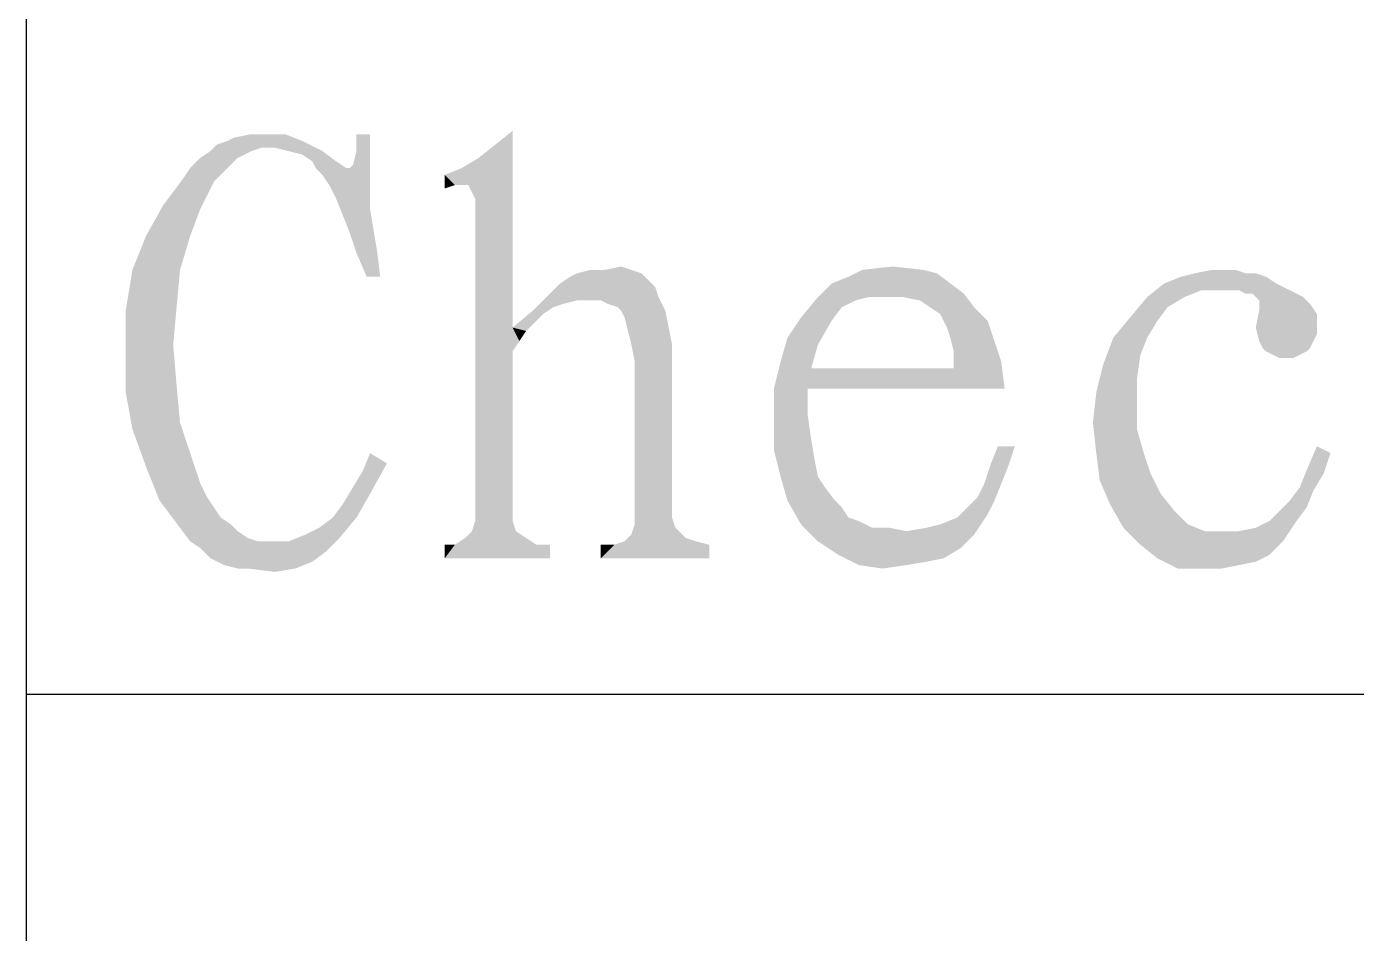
# Model space of a CAD drawing. Header units: millimetres. Extents: x 336 to 634, y 189 to 399.
# Drawn here: x 448.55 to 454.35, y 214.13 to 218.09 of the extents above; entities that cross this region are included whole.
import ezdxf

# ---------------------------------------------------------------- set-up
doc = ezdxf.new("R2010")
doc.units = ezdxf.units.MM

msp = doc.modelspace()

# ---------------------------------------------------------------- linework, layer by layer
at = {"color": 7, "linetype": 'Continuous'}
for p, q in [((448.54993, 194.17685), (448.54993, 255.17685)), ((448.54993, 215.17685), (628.54993, 215.17685))]:
    msp.add_line(p, q, dxfattribs=at)
for points in [[(450.4195, 217.39904), (450.59727, 217.57682), (450.67135, 217.63608)], [(450.46394, 217.39904), (450.4195, 217.39904), (450.67135, 217.63608)], [(450.47876, 217.39904), (450.46394, 217.39904), (450.67135, 217.63608)], [(450.49357, 217.36941), (450.47876, 217.39904), (450.67135, 217.63608)], [(450.50839, 217.33978), (450.49357, 217.36941), (450.67135, 217.63608)], [(450.50839, 217.28052), (450.50839, 217.33978), (450.67135, 217.63608)], [(450.50839, 217.28052), (450.67135, 217.63608), (450.67135, 216.77682)], [(449.57505, 217.56201), (449.35283, 217.54719), (449.38246, 217.57682)], [(449.75283, 217.59164), (449.38246, 217.57682), (449.4269, 217.59164)], [(449.57505, 217.56201), (449.38246, 217.57682), (449.75283, 217.59164)], [(449.4269, 217.59164), (449.45653, 217.60645), (449.67876, 217.62127)], [(449.4269, 217.59164), (449.67876, 217.62127), (449.75283, 217.59164)], [(449.63431, 217.62127), (449.67876, 217.62127), (449.45653, 217.60645)], [(449.58987, 217.62127), (449.63431, 217.62127), (449.45653, 217.60645)], [(449.58987, 217.62127), (449.45653, 217.60645), (449.53061, 217.62127)], [(449.63431, 217.56201), (449.57505, 217.56201), (449.75283, 217.59164)], [(449.69357, 217.54719), (449.63431, 217.56201), (449.75283, 217.59164)], [(449.69357, 217.54719), (449.75283, 217.59164), (449.84172, 217.54719)], [(450.04913, 217.62127), (449.98987, 217.54719), (449.98987, 217.62127)], [(449.98987, 217.54719), (450.04913, 217.62127), (450.04913, 217.50275)], [(450.4195, 217.39904), (450.5232, 217.51756), (450.59727, 217.57682)], [(449.47135, 217.51756), (449.44172, 217.48793), (449.26394, 217.47312)], [(449.47135, 217.51756), (449.26394, 217.47312), (449.30839, 217.51756)], [(449.53061, 217.54719), (449.50098, 217.53238), (449.30839, 217.51756)], [(449.53061, 217.54719), (449.30839, 217.51756), (449.35283, 217.54719)], [(449.30839, 217.51756), (449.50098, 217.53238), (449.47135, 217.51756)], [(449.35283, 217.54719), (449.57505, 217.56201), (449.53061, 217.54719)], [(449.84172, 217.54719), (449.75283, 217.53238), (449.69357, 217.54719)], [(449.79727, 217.50275), (449.75283, 217.53238), (449.84172, 217.54719)], [(449.79727, 217.50275), (449.84172, 217.54719), (449.90098, 217.50275)], [(450.04913, 217.50275), (449.97505, 217.48793), (449.98987, 217.54719)], [(450.4195, 217.39904), (450.44913, 217.47312), (450.5232, 217.51756)], [(449.41209, 217.4583), (449.23431, 217.42867), (449.26394, 217.47312)], [(449.23431, 217.42867), (449.41209, 217.4583), (449.36764, 217.41386)], [(449.26394, 217.47312), (449.44172, 217.48793), (449.41209, 217.4583)], [(449.90098, 217.50275), (449.81209, 217.47312), (449.79727, 217.50275)], [(449.81209, 217.47312), (449.90098, 217.50275), (449.94542, 217.47312)], [(449.94542, 217.47312), (449.84172, 217.44349), (449.81209, 217.47312)], [(449.94542, 217.47312), (449.96024, 217.47312), (449.84172, 217.44349)], [(449.87135, 217.39904), (449.84172, 217.44349), (449.96024, 217.47312)], [(449.87135, 217.39904), (449.96024, 217.47312), (450.04913, 217.50275)], [(449.87135, 217.39904), (450.04913, 217.50275), (450.04913, 217.36941)], [(449.96024, 217.47312), (449.97505, 217.48793), (450.04913, 217.50275)], [(450.4195, 217.39904), (450.37505, 217.44349), (450.44913, 217.47312)], [(449.36764, 217.41386), (449.18987, 217.36941), (449.23431, 217.42867)], [(449.18987, 217.36941), (449.36764, 217.41386), (449.33801, 217.3546)], [(450.04913, 217.36941), (449.90098, 217.33978), (449.87135, 217.39904)], [(450.4195, 217.39904), (450.37505, 217.38423), (450.37505, 217.44349)], [(449.33801, 217.3546), (449.14542, 217.31015), (449.18987, 217.36941)], [(449.14542, 217.31015), (449.33801, 217.3546), (449.30839, 217.29534)], [(449.90098, 217.33978), (450.04913, 217.36941), (450.04913, 217.29534)], [(450.04913, 217.29534), (449.93061, 217.26571), (449.90098, 217.33978)], [(449.30839, 217.29534), (449.07135, 217.17682), (449.14542, 217.31015)], [(449.07135, 217.17682), (449.30839, 217.29534), (449.26394, 217.17682)], [(449.93061, 217.26571), (450.04913, 217.29534), (450.06394, 217.20645)], [(450.06394, 217.20645), (449.96024, 217.19164), (449.93061, 217.26571)], [(450.67135, 216.77682), (450.50839, 215.93238), (450.50839, 217.28052)], [(449.26394, 217.17682), (449.01209, 217.02867), (449.07135, 217.17682)], [(449.01209, 217.02867), (449.26394, 217.17682), (449.2195, 217.02867)], [(449.96024, 217.19164), (450.06394, 217.20645), (450.07876, 217.11756)], [(450.07876, 217.11756), (449.98987, 217.10275), (449.96024, 217.19164)], [(450.03431, 216.99904), (449.98987, 217.10275), (450.07876, 217.11756)], [(450.03431, 216.99904), (450.07876, 217.11756), (450.09357, 216.99904)], [(449.2195, 217.02867), (449.20468, 216.86571), (448.98246, 216.8509)], [(449.2195, 217.02867), (448.98246, 216.8509), (449.01209, 217.02867)], [(451.26394, 216.98423), (450.87876, 216.96941), (450.9232, 216.99904)], [(451.23431, 217.01386), (450.9232, 216.99904), (450.95283, 217.01386)], [(450.9232, 216.99904), (451.23431, 217.01386), (451.26394, 216.98423)], [(451.07135, 217.02867), (451.18987, 217.02867), (450.95283, 217.01386)], [(451.07135, 217.02867), (450.95283, 217.01386), (451.01209, 217.02867)], [(450.95283, 217.01386), (451.18987, 217.02867), (451.23431, 217.01386)], [(451.07135, 217.02867), (451.14542, 217.04349), (451.18987, 217.02867)], [(452.06394, 216.96941), (452.13801, 216.99904), (452.5232, 217.01386)], [(452.06394, 216.96941), (452.5232, 217.01386), (452.58246, 216.96941)], [(452.46394, 217.02867), (452.5232, 217.01386), (452.13801, 216.99904)], [(452.46394, 217.02867), (452.13801, 216.99904), (452.19727, 217.02867)], [(452.19727, 217.02867), (452.33061, 217.04349), (452.46394, 217.02867)], [(453.96024, 216.99904), (453.51579, 216.96941), (453.58987, 216.99904)], [(453.51579, 216.96941), (453.96024, 216.99904), (454.00468, 216.96941)], [(453.87135, 217.01386), (453.91579, 217.01386), (453.58987, 216.99904)], [(453.87135, 217.01386), (453.58987, 216.99904), (453.64913, 217.01386)], [(453.58987, 216.99904), (453.91579, 217.01386), (453.96024, 216.99904)], [(453.78246, 217.02867), (453.8269, 217.02867), (453.64913, 217.01386)], [(453.78246, 217.02867), (453.64913, 217.01386), (453.7232, 217.02867)], [(453.64913, 217.01386), (453.8269, 217.02867), (453.87135, 217.01386)], [(451.29357, 216.9546), (450.8195, 216.91015), (450.87876, 216.96941)], [(450.8195, 216.91015), (451.29357, 216.9546), (451.30839, 216.91015)], [(450.87876, 216.96941), (451.26394, 216.98423), (451.29357, 216.9546)], [(452.58246, 216.96941), (452.64172, 216.92497), (452.00468, 216.91015)], [(452.58246, 216.96941), (452.00468, 216.91015), (452.06394, 216.96941)], [(453.67876, 216.93978), (453.44172, 216.91015), (453.51579, 216.96941)], [(453.44172, 216.91015), (453.67876, 216.93978), (453.60468, 216.91015)], [(453.51579, 216.96941), (454.00468, 216.96941), (453.67876, 216.93978)], [(453.76764, 216.93978), (453.67876, 216.93978), (454.00468, 216.96941)], [(453.81209, 216.93978), (453.76764, 216.93978), (454.00468, 216.96941)], [(453.84172, 216.93978), (453.81209, 216.93978), (454.00468, 216.96941)], [(453.84172, 216.93978), (454.00468, 216.96941), (454.06394, 216.93978)], [(454.06394, 216.93978), (453.87135, 216.92497), (453.84172, 216.93978)], [(453.90098, 216.92497), (453.87135, 216.92497), (454.06394, 216.93978)], [(453.91579, 216.91015), (453.90098, 216.92497), (454.06394, 216.93978)], [(453.91579, 216.91015), (454.06394, 216.93978), (454.1232, 216.91015)], [(450.95283, 216.89534), (450.76024, 216.8509), (450.8195, 216.91015)], [(450.95283, 216.89534), (450.89357, 216.88052), (450.76024, 216.8509)], [(450.89357, 216.88052), (450.84913, 216.86571), (450.76024, 216.8509)], [(450.8195, 216.91015), (451.30839, 216.91015), (450.95283, 216.89534)], [(450.99727, 216.89534), (450.95283, 216.89534), (451.30839, 216.91015)], [(451.05653, 216.89534), (450.99727, 216.89534), (451.30839, 216.91015)], [(451.08616, 216.88052), (451.05653, 216.89534), (451.30839, 216.91015)], [(451.13061, 216.86571), (451.08616, 216.88052), (451.30839, 216.91015)], [(451.14542, 216.8509), (451.13061, 216.86571), (451.30839, 216.91015)], [(451.14542, 216.8509), (451.30839, 216.91015), (451.33801, 216.8509)], [(452.16764, 216.89534), (451.93061, 216.82127), (452.00468, 216.91015)], [(452.16764, 216.89534), (452.10839, 216.86571), (451.93061, 216.82127)], [(452.2269, 216.91015), (452.00468, 216.91015), (452.64172, 216.92497)], [(452.00468, 216.91015), (452.2269, 216.91015), (452.16764, 216.89534)], [(452.30098, 216.91015), (452.2269, 216.91015), (452.64172, 216.92497)], [(452.37505, 216.91015), (452.30098, 216.91015), (452.64172, 216.92497)], [(452.44913, 216.89534), (452.37505, 216.91015), (452.64172, 216.92497)], [(452.49357, 216.86571), (452.44913, 216.89534), (452.64172, 216.92497)], [(452.49357, 216.86571), (452.64172, 216.92497), (452.68616, 216.86571)], [(453.60468, 216.91015), (453.53061, 216.86571), (453.36764, 216.82127)], [(453.60468, 216.91015), (453.36764, 216.82127), (453.44172, 216.91015)], [(454.1232, 216.91015), (453.93061, 216.89534), (453.91579, 216.91015)], [(453.93061, 216.88053), (453.93061, 216.89534), (454.1232, 216.91015)], [(453.93061, 216.88053), (454.1232, 216.91015), (454.15283, 216.88053)], [(454.15283, 216.88053), (453.93061, 216.8509), (453.93061, 216.88053)], [(453.93061, 216.8509), (454.15283, 216.88053), (454.18246, 216.83608)], [(448.98246, 216.8509), (449.20468, 216.86571), (449.18987, 216.70275)], [(449.18987, 216.70275), (448.98246, 216.67312), (448.98246, 216.8509)], [(450.80468, 216.83608), (450.67135, 216.77682), (450.76024, 216.8509)], [(450.80468, 216.83608), (450.77505, 216.80645), (450.67135, 216.77682)], [(450.76024, 216.8509), (450.84913, 216.86571), (450.80468, 216.83608)], [(451.33801, 216.8509), (451.16024, 216.82127), (451.14542, 216.8509)], [(451.16024, 216.82127), (451.33801, 216.8509), (451.35283, 216.77682)], [(451.35283, 216.77682), (451.17505, 216.76201), (451.16024, 216.82127)], [(452.06394, 216.80645), (451.87135, 216.73238), (451.93061, 216.82127)], [(451.93061, 216.82127), (452.10839, 216.86571), (452.06394, 216.80645)], [(452.68616, 216.86571), (452.53801, 216.83608), (452.49357, 216.86571)], [(452.53801, 216.83608), (452.68616, 216.86571), (452.74542, 216.80645)], [(452.74542, 216.80645), (452.56764, 216.77682), (452.53801, 216.83608)], [(453.48616, 216.80645), (453.29357, 216.73238), (453.36764, 216.82127)], [(453.36764, 216.82127), (453.53061, 216.86571), (453.48616, 216.80645)], [(454.18246, 216.83608), (453.91579, 216.77682), (453.93061, 216.8509)], [(454.18246, 216.83608), (454.18246, 216.79164), (453.91579, 216.77682)], [(450.67135, 216.77682), (450.67135, 216.67312), (450.50839, 215.93238)], [(450.67135, 216.77682), (450.77505, 216.80645), (450.73061, 216.76201)], [(450.67135, 216.77682), (450.73061, 216.76201), (450.70098, 216.71756)], [(450.67135, 216.77682), (450.70098, 216.71756), (450.67135, 216.67312)], [(451.18987, 216.70275), (451.17505, 216.76201), (451.35283, 216.77682)], [(451.18987, 216.70275), (451.35283, 216.77682), (451.36764, 216.70275)], [(451.87135, 216.73238), (452.06394, 216.80645), (452.00468, 216.70275)], [(452.58246, 216.73238), (452.56764, 216.77682), (452.74542, 216.80645)], [(452.58246, 216.73238), (452.74542, 216.80645), (452.77505, 216.71756)], [(453.29357, 216.73238), (453.48616, 216.80645), (453.44172, 216.73238)], [(453.91579, 216.77682), (454.18246, 216.79164), (454.18246, 216.74719)], [(454.18246, 216.74719), (453.93061, 216.71756), (453.91579, 216.77682)], [(448.98246, 216.67312), (449.18987, 216.70275), (449.20468, 216.52497)], [(451.36764, 216.70275), (451.20468, 216.62867), (451.18987, 216.70275)], [(451.20468, 216.62867), (451.36764, 216.70275), (451.36764, 215.94719)], [(452.00468, 216.70275), (451.84172, 216.62867), (451.87135, 216.73238)], [(451.84172, 216.62867), (452.00468, 216.70275), (451.97505, 216.59904)], [(452.77505, 216.71756), (452.59727, 216.67312), (452.58246, 216.73238)], [(452.59727, 216.67312), (452.77505, 216.71756), (452.80468, 216.62867)], [(453.44172, 216.73238), (453.41209, 216.6583), (453.24913, 216.61386)], [(453.44172, 216.73238), (453.24913, 216.61386), (453.29357, 216.73238)], [(453.93061, 216.71756), (454.18246, 216.74719), (454.16764, 216.71756)], [(454.16764, 216.71756), (453.94542, 216.68793), (453.93061, 216.71756)], [(453.94542, 216.68793), (454.16764, 216.71756), (454.15283, 216.68793)], [(449.20468, 216.52497), (448.98246, 216.49534), (448.98246, 216.67312)], [(450.50839, 215.93238), (450.67135, 216.67312), (450.67135, 215.93238)], [(452.80468, 216.62867), (452.59727, 216.59904), (452.59727, 216.67312)], [(453.24913, 216.61386), (453.41209, 216.6583), (453.39727, 216.5546)], [(454.15283, 216.68793), (453.96024, 216.67312), (453.94542, 216.68793)], [(453.96024, 216.67312), (454.15283, 216.68793), (454.13801, 216.67312)], [(454.13801, 216.67312), (453.98987, 216.6583), (453.96024, 216.67312)], [(454.0195, 216.64349), (453.98987, 216.6583), (454.13801, 216.67312)], [(454.0195, 216.64349), (454.13801, 216.67312), (454.07876, 216.64349)], [(451.36764, 215.94719), (451.20468, 215.91756), (451.20468, 216.62867)], [(451.97505, 216.59904), (451.81209, 216.51015), (451.84172, 216.62867)], [(451.97505, 216.59904), (452.59727, 216.59904), (451.81209, 216.51015)], [(451.96024, 216.51015), (451.81209, 216.51015), (452.59727, 216.59904)], [(452.8195, 216.51015), (451.96024, 216.51015), (452.59727, 216.59904)], [(452.59727, 216.59904), (452.80468, 216.62867), (452.8195, 216.51015)], [(453.39727, 216.5546), (453.2195, 216.49534), (453.24913, 216.61386)], [(453.2195, 216.49534), (453.39727, 216.5546), (453.39727, 216.43608)], [(448.98246, 216.49534), (449.20468, 216.52497), (449.2195, 216.36201)], [(449.2195, 216.36201), (449.01209, 216.33238), (448.98246, 216.49534)], [(451.96024, 216.51015), (451.96024, 216.39164), (451.81209, 216.37682)], [(451.96024, 216.51015), (451.81209, 216.37682), (451.81209, 216.51015)], [(453.39727, 216.43608), (453.20468, 216.36201), (453.2195, 216.49534)], [(453.20468, 216.36201), (453.39727, 216.43608), (453.39727, 216.33238)], [(449.01209, 216.33238), (449.2195, 216.36201), (449.26394, 216.22867)], [(451.81209, 216.37682), (451.96024, 216.39164), (451.97505, 216.28793)], [(451.97505, 216.28793), (451.81209, 216.24349), (451.81209, 216.37682)], [(453.39727, 216.33238), (453.2195, 216.22867), (453.20468, 216.36201)], [(449.26394, 216.22867), (449.07135, 216.16941), (449.01209, 216.33238)], [(453.2195, 216.22867), (453.39727, 216.33238), (453.4269, 216.22867)], [(451.81209, 216.24349), (451.97505, 216.28793), (451.98987, 216.19904)], [(451.98987, 216.19904), (451.84172, 216.12497), (451.81209, 216.24349)], [(452.86394, 216.2583), (452.76024, 216.18423), (452.78987, 216.2583)], [(452.76024, 216.18423), (452.86394, 216.2583), (452.83431, 216.16941)], [(454.24172, 216.22867), (454.13801, 216.1546), (454.18246, 216.2583)], [(449.07135, 216.16941), (449.26394, 216.22867), (449.30839, 216.09534)], [(449.97505, 216.08052), (450.0195, 216.1546), (450.1232, 216.18423)], [(449.97505, 216.08052), (450.1232, 216.18423), (450.04913, 216.0509)], [(450.1232, 216.18423), (450.0195, 216.1546), (450.04913, 216.22867)], [(451.84172, 216.12497), (451.98987, 216.19904), (452.00468, 216.12497)], [(452.83431, 216.16941), (452.73061, 216.09534), (452.76024, 216.18423)], [(453.4269, 216.22867), (453.23431, 216.11015), (453.2195, 216.22867)], [(453.4269, 216.22867), (453.45653, 216.13978), (453.23431, 216.11015)], [(454.13801, 216.1546), (454.24172, 216.22867), (454.21209, 216.13978)], [(449.30839, 216.09534), (449.13061, 216.02127), (449.07135, 216.16941)], [(452.00468, 216.12497), (451.87135, 216.02127), (451.84172, 216.12497)], [(452.00468, 216.12497), (452.03431, 216.08052), (451.87135, 216.02127)], [(452.73061, 216.09534), (452.83431, 216.16941), (452.80468, 216.09534)], [(453.23431, 216.11015), (453.45653, 216.13978), (453.50098, 216.0509)], [(454.21209, 216.13978), (454.10839, 216.08052), (454.13801, 216.1546)], [(454.10839, 216.08052), (454.21209, 216.13978), (454.16764, 216.06571)], [(449.30839, 216.09534), (449.33801, 216.03608), (449.13061, 216.02127)], [(450.04913, 216.0509), (449.93061, 216.00645), (449.97505, 216.08052)], [(451.87135, 216.02127), (452.03431, 216.08052), (452.07876, 216.02127)], [(452.80468, 216.09534), (452.70098, 216.03608), (452.73061, 216.09534)], [(452.70098, 216.03608), (452.80468, 216.09534), (452.77505, 216.02127)], [(453.50098, 216.0509), (453.27876, 216.00645), (453.23431, 216.11015)], [(454.16764, 216.06571), (454.06394, 216.02127), (454.10839, 216.08052)], [(454.06394, 216.02127), (454.16764, 216.06571), (454.13801, 215.99164)], [(449.13061, 216.02127), (449.33801, 216.03608), (449.36764, 215.99164)], [(449.36764, 215.99164), (449.17505, 215.96201), (449.13061, 216.02127)], [(449.88616, 215.94719), (449.93061, 216.00645), (450.04913, 216.0509)], [(449.88616, 215.94719), (450.04913, 216.0509), (449.98987, 215.94719)], [(452.07876, 216.02127), (451.93061, 215.91756), (451.87135, 216.02127)], [(452.07876, 216.02127), (452.10839, 215.99164), (451.93061, 215.91756)], [(452.77505, 216.02127), (452.65653, 215.99164), (452.70098, 216.03608)], [(452.65653, 215.99164), (452.77505, 216.02127), (452.74542, 215.96201)], [(453.27876, 216.00645), (453.50098, 216.0509), (453.56024, 215.97682)], [(453.56024, 215.97682), (453.33801, 215.90275), (453.27876, 216.00645)], [(454.13801, 215.99164), (454.0195, 215.97682), (454.06394, 216.02127)], [(449.17505, 215.96201), (449.36764, 215.99164), (449.39727, 215.94719)], [(449.39727, 215.94719), (449.2195, 215.90275), (449.17505, 215.96201)], [(449.39727, 215.94719), (449.44172, 215.91756), (449.2195, 215.90275)], [(449.76764, 215.87312), (449.8269, 215.90275), (449.98987, 215.94719)], [(449.76764, 215.87312), (449.98987, 215.94719), (449.91579, 215.8583)], [(449.98987, 215.94719), (449.8269, 215.90275), (449.88616, 215.94719)], [(451.20468, 215.91756), (451.36764, 215.94719), (451.38246, 215.90275)], [(452.10839, 215.99164), (452.13801, 215.94719), (451.93061, 215.91756)], [(452.13801, 215.94719), (452.18246, 215.93238), (451.93061, 215.91756)], [(452.53801, 215.91756), (452.61209, 215.94719), (452.74542, 215.96201)], [(452.53801, 215.91756), (452.74542, 215.96201), (452.71579, 215.91756)], [(452.74542, 215.96201), (452.61209, 215.94719), (452.65653, 215.99164)], [(453.56024, 215.97682), (453.6195, 215.91756), (453.33801, 215.90275)], [(453.97505, 215.93238), (454.0195, 215.97682), (454.13801, 215.99164)], [(453.97505, 215.93238), (454.13801, 215.99164), (454.09357, 215.93238)], [(449.2195, 215.90275), (449.44172, 215.91756), (449.47135, 215.88793)], [(449.47135, 215.88793), (449.26394, 215.84349), (449.2195, 215.90275)], [(450.67135, 215.93238), (450.49357, 215.88793), (450.50839, 215.93238)], [(450.49357, 215.88793), (450.67135, 215.93238), (450.68616, 215.88793)], [(451.38246, 215.90275), (451.18987, 215.87312), (451.20468, 215.91756)], [(451.18987, 215.87312), (451.38246, 215.90275), (451.4269, 215.8583)], [(451.93061, 215.91756), (452.18246, 215.93238), (452.24172, 215.90275)], [(452.24172, 215.90275), (452.00468, 215.84349), (451.93061, 215.91756)], [(452.31579, 215.90275), (452.38987, 215.88793), (452.00468, 215.84349)], [(452.24172, 215.90275), (452.31579, 215.90275), (452.00468, 215.84349)], [(452.38987, 215.88793), (452.47876, 215.90275), (452.71579, 215.91756)], [(452.38987, 215.88793), (452.71579, 215.91756), (452.68616, 215.87312)], [(452.71579, 215.91756), (452.47876, 215.90275), (452.53801, 215.91756)], [(453.33801, 215.90275), (453.6195, 215.91756), (453.69357, 215.88793)], [(453.69357, 215.88793), (453.41209, 215.82867), (453.33801, 215.90275)], [(453.84172, 215.88793), (453.91579, 215.90275), (454.09357, 215.93238)], [(453.84172, 215.88793), (454.09357, 215.93238), (454.06394, 215.88793)], [(454.09357, 215.93238), (453.91579, 215.90275), (453.97505, 215.93238)], [(449.47135, 215.88793), (449.51579, 215.8583), (449.26394, 215.84349)], [(449.26394, 215.84349), (449.51579, 215.8583), (449.56024, 215.84349)], [(449.56024, 215.84349), (449.30839, 215.81386), (449.26394, 215.84349)], [(449.30839, 215.81386), (449.69357, 215.84349), (449.91579, 215.8583)], [(449.30839, 215.81386), (449.91579, 215.8583), (449.85653, 215.79904)], [(449.60468, 215.84349), (449.69357, 215.84349), (449.30839, 215.81386)], [(449.56024, 215.84349), (449.60468, 215.84349), (449.30839, 215.81386)], [(449.91579, 215.8583), (449.69357, 215.84349), (449.76764, 215.87312)], [(450.73061, 215.8583), (450.4195, 215.82867), (450.46394, 215.8583)], [(450.4195, 215.82867), (450.73061, 215.8583), (450.77505, 215.82867)], [(450.68616, 215.88793), (450.46394, 215.8583), (450.49357, 215.88793)], [(450.46394, 215.8583), (450.68616, 215.88793), (450.73061, 215.8583)], [(451.47135, 215.84349), (451.11579, 215.82867), (451.16024, 215.84349)], [(451.11579, 215.82867), (451.47135, 215.84349), (451.53061, 215.82867)], [(451.4269, 215.8583), (451.16024, 215.84349), (451.18987, 215.87312)], [(451.16024, 215.84349), (451.4269, 215.8583), (451.47135, 215.84349)], [(452.38987, 215.88793), (452.68616, 215.87312), (452.00468, 215.84349)], [(452.00468, 215.84349), (452.68616, 215.87312), (452.65653, 215.84349)], [(452.65653, 215.84349), (452.09357, 215.78423), (452.00468, 215.84349)], [(452.65653, 215.84349), (452.6269, 215.81386), (452.09357, 215.78423)], [(454.06394, 215.88793), (454.03431, 215.84349), (453.41209, 215.82867)], [(453.84172, 215.88793), (454.06394, 215.88793), (453.41209, 215.82867)], [(453.76764, 215.88793), (453.84172, 215.88793), (453.41209, 215.82867)], [(453.69357, 215.88793), (453.76764, 215.88793), (453.41209, 215.82867)], [(453.41209, 215.82867), (454.03431, 215.84349), (454.00468, 215.81386)], [(449.85653, 215.79904), (449.35283, 215.76941), (449.30839, 215.81386)], [(449.35283, 215.76941), (449.85653, 215.79904), (449.79727, 215.7546)], [(450.77505, 215.82867), (450.83431, 215.82867), (450.37505, 215.76941)], [(450.4195, 215.82867), (450.77505, 215.82867), (450.37505, 215.76941)], [(450.4195, 215.82867), (450.37505, 215.76941), (450.37505, 215.82867)], [(450.37505, 215.76941), (450.83431, 215.82867), (450.83431, 215.76941)], [(451.11579, 215.82867), (451.53061, 215.82867), (451.05653, 215.76941)], [(451.11579, 215.82867), (451.05653, 215.76941), (451.05653, 215.82867)], [(451.05653, 215.76941), (451.53061, 215.82867), (451.53061, 215.76941)], [(452.09357, 215.78423), (452.6269, 215.81386), (452.55283, 215.76941)], [(452.55283, 215.76941), (452.18246, 215.73978), (452.09357, 215.78423)], [(454.00468, 215.81386), (453.48616, 215.76941), (453.41209, 215.82867)], [(454.00468, 215.81386), (453.97505, 215.78423), (453.48616, 215.76941)], [(453.48616, 215.76941), (453.97505, 215.78423), (453.91579, 215.7546)], [(449.79727, 215.7546), (449.41209, 215.73978), (449.35283, 215.76941)], [(449.47135, 215.72497), (449.41209, 215.73978), (449.79727, 215.7546)], [(449.51579, 215.72497), (449.47135, 215.72497), (449.79727, 215.7546)], [(449.51579, 215.72497), (449.79727, 215.7546), (449.7232, 215.72497)], [(449.7232, 215.72497), (449.63431, 215.71015), (449.51579, 215.72497)], [(452.55283, 215.76941), (452.47876, 215.7546), (452.18246, 215.73978)], [(452.18246, 215.73978), (452.47876, 215.7546), (452.38987, 215.73978)], [(452.38987, 215.73978), (452.28616, 215.72497), (452.18246, 215.73978)], [(453.91579, 215.7546), (453.57505, 215.72497), (453.48616, 215.76941)], [(453.91579, 215.7546), (453.84172, 215.73978), (453.57505, 215.72497)], [(453.66394, 215.72497), (453.57505, 215.72497), (453.84172, 215.73978)], [(453.66394, 215.72497), (453.84172, 215.73978), (453.76764, 215.72497)]]:
    msp.add_solid(points, dxfattribs=at)

doc.saveas('drawing.dxf')
